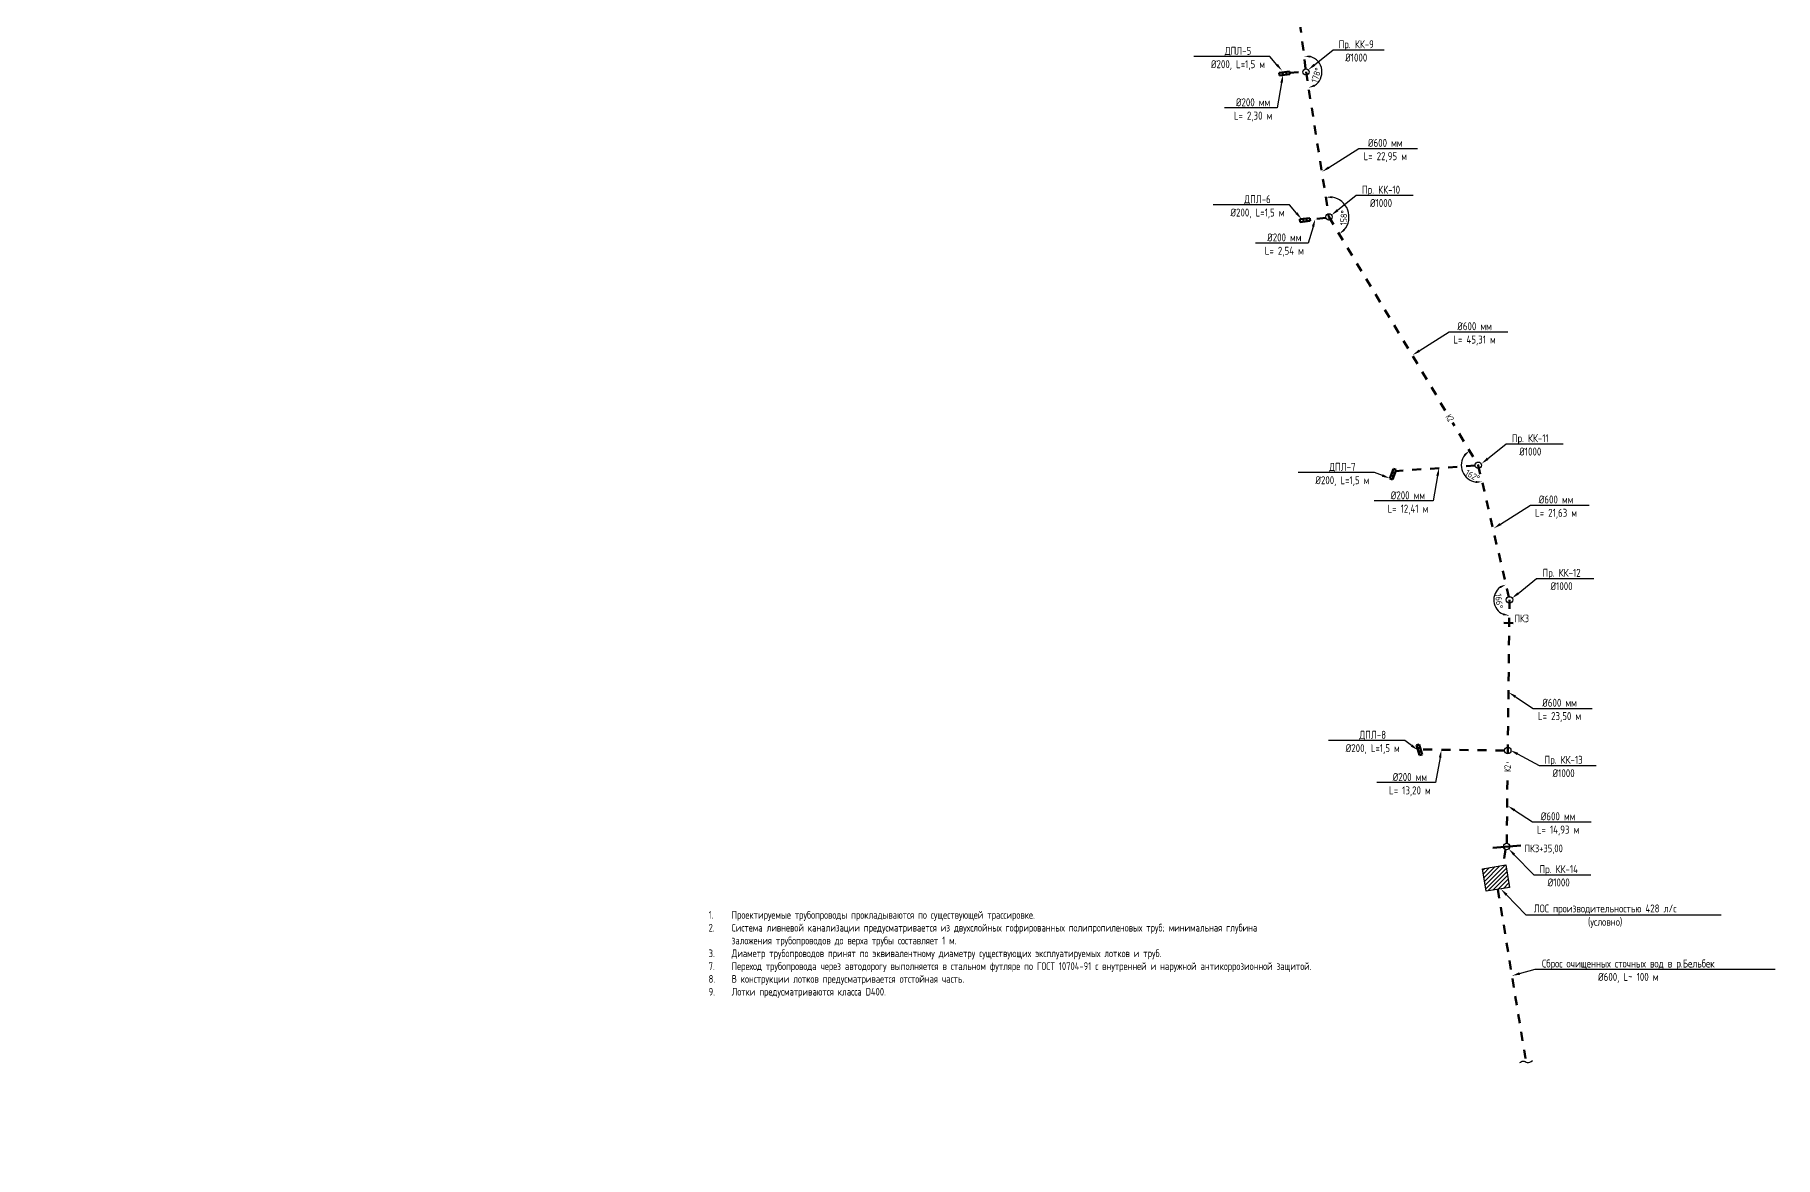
# Model space of a CAD drawing. Header units: millimetres. Extents: x 0 to 26031657, y 0 to 33466209.
# Drawn here: x 25743263 to 26015127, y 32883045 to 33058429 of the extents above; entities that cross this region are included whole.
import ezdxf
from ezdxf import colors
from ezdxf.entities.mleader import LeaderData, LeaderLine
from ezdxf.math import Vec2, Vec3

# ---------------------------------------------------------------- set-up
doc = ezdxf.new("R2010")
doc.units = ezdxf.units.MM
doc.set_wipeout_variables(frame=1)
doc.linetypes.add('Штриховая', pattern=[2822.222233, 1411.111116, -1411.111116])
for name, color, linetype, lineweight in [('Text blocks_Ном._пера__28', 7, 'Continuous', 13), ('В1', 140, 'Continuous', 40), ('ВК_Текст', 7, 'Continuous', 25), ('Колодца К2', 30, 'Continuous', 30), ('Лотки К2', 30, 'Continuous', 30), ('Пикеты', 1, 'Continuous', 60), ('Труба К2', 7, 'Continuous', 60)]:
    doc.layers.add(name, color=color, linetype=linetype, lineweight=lineweight)
doc.layers.add('Выноски', color=7, linetype='Continuous')
doc.styles.add('GOST 2.304', font='GOST_type.ttf')
doc.styles.add('GOST_100', font='cs_gost2304.shx', dxfattribs={"width": 0.7, "height": 300})
doc.styles.get("Standard").update_dxf_attribs({"font": 'arial.ttf'})
doc.dimstyles.new('ISO-25', dxfattribs={"dimtxt": 2.5, "dimasz": 2.5, "dimexe": 1.25, "dimexo": 0.625, "dimtad": 1, "dimtxsty": 'Standard', "dimcen": 2.5, "dimadec": 0, "dimazin": 0, "dimtfac": 1, "dimtmove": 0, "dimatfit": 3, "dimfxl": 1, "dimarcsym": 0})

# ---------------------------------------------------------------- blocks, each defined once
blk = doc.blocks.new('*U4')
at = {"color": 255}
blk.add_wipeout([(-200, 125), (200, 125), (200, -125), (-200, -125)], dxfattribs=at)
at = {"layer": 'ВК_Текст', "insert": (0, 0), "char_height": 250, "attachment_point": 5, "style": 'GOST_100'}
blk.add_mtext('К2', dxfattribs=at)
blk = doc.blocks.new('*D30')
at = {"color": 0, "lineweight": -2, "transparency": 16777216}
blk.add_arc((25941836, 33052617), 2498, 302.10626, 73.99971, dxfattribs=at)
at = {"color": 0, "transparency": 16777216}
for points in [[(25942512, 33054851), (25942538, 33055184), (25941528, 33055095)], [(25943223, 33050345), (25943105, 33050657), (25942228, 33050150)]]:
    blk.add_solid(points, dxfattribs=at)
at = {"color": 0, "transparency": 16777216, "insert": (25943447, 33052121), "char_height": 1000, "attachment_point": 5, "rotation": 72.90512, "style": 'GOST 2.304'}
blk.add_mtext('178°', dxfattribs=at)
blk = doc.blocks.new('*D31')
at = {"color": 0, "lineweight": -2, "transparency": 16777216}
blk.add_arc((25945427, 33029973), 3123, 319.43018, 80.58284, dxfattribs=at)
at = {"color": 0, "transparency": 16777216}
for points in [[(25945938, 33032887), (25945939, 33033220), (25944938, 33033057)], [(25947907, 33027815), (25947692, 33028069), (25947036, 33027296)]]:
    blk.add_solid(points, dxfattribs=at)
at = {"color": 0, "transparency": 16777216, "insert": (25947733, 33029839), "char_height": 1000, "attachment_point": 5, "rotation": 86.68794, "style": 'GOST 2.304'}
blk.add_mtext('158°', dxfattribs=at)
blk = doc.blocks.new('*D32')
at = {"color": 0, "lineweight": -2, "transparency": 16777216}
blk.add_arc((25968746, 32991166), 2658, 142.68512, 261.37058, dxfattribs=at)
at = {"color": 0, "transparency": 16777216}
for points in [[(25966521, 32992902), (25966744, 32992654), (25967377, 32993445)], [(25968341, 32988705), (25968354, 32988372), (25969347, 32988577)]]:
    blk.add_solid(points, dxfattribs=at)
at = {"color": 0, "transparency": 16777216, "insert": (25967850, 32989554), "char_height": 1000, "attachment_point": 5, "rotation": 330.93865, "style": 'GOST 2.304'}
blk.add_mtext('162°', dxfattribs=at)
blk = doc.blocks.new('*D33')
at = {"color": 0, "lineweight": -2, "transparency": 16777216}
blk.add_arc((25973624, 32970131), 2461, 126.50069, 245.89284, dxfattribs=at)
at = {"color": 0, "transparency": 16777216}
for points in [[(25972090, 32972261), (25972230, 32971958), (25973068, 32972529)], [(25972654, 32968048), (25972583, 32967722), (25973595, 32967671)]]:
    blk.add_solid(points, dxfattribs=at)
at = {"color": 0, "transparency": 16777216, "insert": (25971986, 32969954), "char_height": 1000, "attachment_point": 5, "rotation": 276.19677, "style": 'GOST 2.304'}
blk.add_mtext('166°', dxfattribs=at)

msp = doc.modelspace()

# ---------------------------------------------------------------- hatches: boundary and pattern name
h = msp.add_hatch()
h.set_pattern_fill('ANSI31', color=256, scale=150)
h.set_pattern_definition([(45, (-3599.3, 5476.67), (-336.7596045, 336.7596045), [])])
h.paths.add_polyline_path([(25969385.075, 32928104.155), (25969969.059, 32924598.025), (25973636.784, 32925208.925), (25973052.799, 32928715.055)])

# ---------------------------------------------------------------- linework, layer by layer
msp.add_lwpolyline([(25969385.075, 32928104.155), (25973052.799, 32928715.055), (25973636.784, 32925208.925), (25969969.059, 32924598.025)], close=True)
msp.add_spline([(25975223.879, 32897822.076), (25975745.408, 32898073.881), (25976377.487, 32897848.595), (25977204.038, 32898153.384)], degree=3)
at = {"layer": 'Колодца К2'}
for centre in [(25941836.478, 33052616.603), (25945427.356, 33029972.772), (25968746.487, 32991166.357), (25973623.546, 32970131.383), (25973352.271, 32946586.978), (25973179.243, 32931592.606)]:
    msp.add_circle(centre, 500, dxfattribs=at)
at = {"layer": 'Лотки К2', "lineweight": 50}
for p, q in [((25937645.352, 33052503.833, 78984.98), (25939249.695, 33052698.058, -0.023)), ((25937645.352, 33052503.833, 78984.98), (25937697.439, 33052073.582, -142558.751)), ((25937697.439, 33052073.582, -142558.751), (25939301.782, 33052267.807, -221543.754)), ((25938180.133, 33052568.575, 52656.645), (25938232.22, 33052138.324, -168887.085)), ((25938714.914, 33052633.316, 26328.311), (25938767.001, 33052203.065, -195215.42)), ((25939249.695, 33052698.058, -0.023), (25939301.782, 33052267.807, -221543.754)), ((25940851.452, 33029599.684, 189756.843), (25942455.795, 33029793.909, 110771.84)), ((25940851.452, 33029599.684, 189756.843), (25940903.539, 33029169.433, -31786.888)), ((25940903.539, 33029169.433, -31786.888), (25942507.882, 33029363.658, -110771.891)), ((25941386.233, 33029664.426, 163428.508), (25941438.32, 33029234.175, -58115.222)), ((25941921.014, 33029729.167, 137100.174), (25941973.101, 33029298.916, -84443.556)), ((25942455.795, 33029793.909, 110771.84), (25942507.882, 33029363.658, -110771.891)), ((25954940.187, 32989079.979, 189756.843), (25955490.765, 32990599.355, 110771.84)), ((25954940.187, 32989079.979, 189756.843), (25955347.652, 32988932.325, -31786.888)), ((25955123.713, 32989586.438, 163428.508), (25955531.178, 32989438.784, -58115.222)), ((25955307.239, 32990092.896, 137100.174), (25955714.704, 32989945.243, -84443.556)), ((25955347.652, 32988932.325, -31786.888), (25955898.23, 32990451.701, -110771.891)), ((25955490.765, 32990599.355, 110771.84), (25955898.23, 32990451.701, -110771.891)), ((25959104.107, 32947404.938, 110771.84), (25959519.047, 32947530.051, -110771.891)), ((25959570.634, 32945857.685, 189756.843), (25959104.107, 32947404.938, 110771.84)), ((25959985.575, 32945982.798, -31786.888), (25959519.047, 32947530.051, -110771.891)), ((25959259.616, 32946889.187, 137100.174), (25959674.556, 32947014.3, -84443.556)), ((25959415.125, 32946373.436, 163428.508), (25959830.066, 32946498.549, -58115.222)), ((25959570.634, 32945857.685, 189756.843), (25959985.575, 32945982.798, -31786.888))]:
    msp.add_line(p, q, dxfattribs=at)
at = {"layer": 'Пикеты'}
for p, q in [((25972738.606, 32966526.817), (25974190.204, 32966515.783)), ((25971031.873, 32931393.741), (25975372.27, 32931749.084))]:
    msp.add_line(p, q, dxfattribs=at)
at = {"layer": 'Труба К2', "linetype": 'Штриховая'}
for p, q in [((25972988.656, 32931130.354), (25972627.077, 32928644.146)), ((25971802.922, 32924903.475), (25976215.259, 32897902.437))]:
    msp.add_line(p, q, dxfattribs=at)
for points in [[(25927856.902, 33158495.782), (25935668.046, 33102175.016), (25941836.478, 33052616.603), (25945427.356, 33029972.772), (25968746.487, 32991166.357), (25973623.546, 32970131.383), (25973179.198, 32931565.641)], [(25944945.247, 33029840.219), (25942481.839, 33029578.783)], [(25968249.553, 32991111.066), (25955828.057, 32990258.051)]]:
    msp.add_lwpolyline(points, dxfattribs=at)
for points, elevation in [([(25939275.738, 33052482.932), (25941336.726, 33052632.34)], -0.023), ([(25972852.31, 32946593.207), (25959752.311, 32946756.424)], -1743.743)]:
    msp.add_lwpolyline(points, dxfattribs=dict(at, elevation=elevation))

# ---------------------------------------------------------------- texts
at = {"layer": 'Text blocks_Ном._пера__28', "insert": (25847317.47, 32921505.035), "char_height": 1200, "attachment_point": 1, "style": 'GOST 2.304'}
msp.add_mtext_dynamic_manual_height_columns('\\pi-3600,l4800,t4800;1.^IПроектируемые трубопроводы прокладываются по существующей трассировке.\\P2.^IСистема ливневой канализации предусматривается из двухслойных гофрированных полипропиленовых труб; минимальная глубина заложения трубопроводов до верха трубы составляет 1 м.\\P3.^IДиаметр трубопроводов принят по эквивалентному диаметру существующих эксплуатируемых лотков и труб.\\P7.^IПереход трубопровода через автодорогу выполняется в стальном футляре по ГОСТ 10704-91 с внутренней и наружной антикоррозионной защитой.\\P8.^IВ конструкции лотков предусматривается отстойная часть.\\P9.^IЛотки предусматриваются класса D400.', width=93446.89135, gutter_width=12.5, heights=[0], dxfattribs=at)
at = {"layer": 'Пикеты', "style": 'GOST 2.304'}
for s, p in [('ПК3', (25974400.472, 32966637.542)), ('ПК3+35,00', (25975981.563, 32930698.436))]:
    msp.add_text(s, height=1200, dxfattribs=at).set_placement(p)

# ---------------------------------------------------------------- dimensions: what is measured, and where the dimension line sits
dim = msp.add_angular_dim_2l(base=(25943811.834, 33054145.186), line1=((25941836.478, 33052616.603), (25945427.356, 33029972.772)), line2=((25935668.046, 33102175.016), (25941836.478, 33052616.603)), dimstyle='ISO-25', override={"dimscale": 500, "dimtxt": 2, "dimasz": 2, "dimtxsty": 'GOST 2.304'})
dim.commit()
dim.dimension.update_dxf_attribs({"geometry": '*D30', "text_midpoint": (25944223.846, 33051882.387), "dimtype": 162})

# ---------------------------------------------------------------- leaders
at = {"layer": 'Выноски', "color": 0, "lineweight": -2}
ml = msp.add_multileader_mtext('Standard', dxfattribs=at)
ml.set_content('{\\C0;ДПЛ-5\\P%%C200, L=1,5 м}', color=5, style='GOST 2.304')
ml.set_leader_properties(lineweight=-3)
ml.build(insert=Vec2(0, 0))
ml.multileader.update_dxf_attribs({"text_left_attachment_type": 6, "text_right_attachment_type": 6, "dogleg_length": 1, "arrow_head_size": 1250, "scale": 500})
ctx = ml.context
ctx.base_point, ctx.scale, ctx.char_height, ctx.arrow_head_size, ctx.landing_gap_size, ctx.plane_origin = Vec3(25926318.175, 33055047.134, 2974.575), 500, 1250, 1250, 900, Vec3(25922747.951, 33037000.721, 2974.575)
ctx.left_attachment, ctx.right_attachment, ctx.text_align_type = 6, 6, 1
notes = []
notes.append((ctx, [(1, (1, 1, 0), (25936204.084, 33055047.134, 2974.575), (-1, 0), 99.848, [(1, [(25938100.049, 33052802.772, 2974.575)], 0, [])])]))
ctx.mtext.insert, ctx.mtext.alignment, ctx.mtext.flow_direction = Vec3(25931211.206, 33056547.134, 2974.575), 2, 5
ml = msp.add_multileader_mtext('Standard', dxfattribs=at)
ml.set_content('{\\C0;Пр. КК-9\\P%%C1000}', color=5, style='GOST 2.304')
ml.set_leader_properties(lineweight=-3)
ml.build(insert=Vec2(0, 0))
ml.multileader.update_dxf_attribs({"text_left_attachment_type": 6, "text_right_attachment_type": 6, "dogleg_length": 1, "arrow_head_size": 1250, "scale": 500})
ctx = ml.context
ctx.base_point, ctx.scale, ctx.char_height, ctx.arrow_head_size, ctx.landing_gap_size, ctx.plane_origin = Vec3(25946159.452, 33056076.771), 500, 1250, 1250, 900, Vec3(25945611.105, 33033284.012)
ctx.left_attachment, ctx.right_attachment, ctx.text_align_type = 6, 6, 1
notes.append((ctx, [(0, (1, 1, 0), (25946059.604, 33056076.771), (1, 0), 99.848, [(1, [(25942178.497, 33052952.212)], 0, [])])]))
ctx.mtext.insert, ctx.mtext.alignment, ctx.mtext.flow_direction = Vec3(25949681.414, 33057576.771), 2, 5
ml = msp.add_multileader_mtext('Standard', dxfattribs=at)
ml.set_content('{\\C0;%%C200 мм\\PL= 2,30 м}', color=5, style='GOST 2.304')
ml.set_leader_properties(lineweight=-3)
ml.build(insert=Vec2(0, 0))
ml.multileader.update_dxf_attribs({"text_left_attachment_type": 6, "text_right_attachment_type": 6, "dogleg_length": 1, "arrow_head_size": 1250, "scale": 500})
ctx = ml.context
ctx.base_point, ctx.scale, ctx.char_height, ctx.arrow_head_size, ctx.landing_gap_size, ctx.plane_origin = Vec3(25929923.391, 33047006.074, -168887.085), 500, 1250, 1250, 900, Vec3(25898440.477, 33033080.019, -168887.085)
ctx.left_attachment, ctx.right_attachment, ctx.text_align_type = 6, 6, 1
notes.append((ctx, [(1, (1, 1, 0), (25937307.513, 33047006.074, -168887.085), (-1, 0), 99.848, [(1, [(25938232.22, 33052138.324, -168887.085)], 0, [])])]))
ctx.mtext.insert, ctx.mtext.alignment, ctx.mtext.flow_direction = Vec3(25933565.528, 33048506.074, -168887.085), 2, 5
ml = msp.add_multileader_mtext('Standard', dxfattribs=at)
ml.set_content('{\\C0;%%C600 мм\\PL= 22,95 м}', color=5, style='GOST 2.304')
ml.set_leader_properties(lineweight=-3)
ml.build(insert=Vec2(0, 0))
ml.multileader.update_dxf_attribs({"text_left_attachment_type": 6, "text_right_attachment_type": 6, "dogleg_length": 1, "arrow_head_size": 1250, "scale": 500})
ctx = ml.context
ctx.base_point, ctx.scale, ctx.char_height, ctx.arrow_head_size, ctx.landing_gap_size, ctx.plane_origin = Vec3(25950168.96, 33040667.77), 500, 1250, 1250, 900, Vec3(25917521.594, 33020596.464)
ctx.left_attachment, ctx.right_attachment, ctx.text_align_type = 6, 6, 1
notes.append((ctx, [(0, (1, 1, 0), (25950069.113, 33040667.77), (1, 0), 99.848, [(1, [(25944345.371, 33037026.16)], 0, [])])]))
ctx.mtext.insert, ctx.mtext.alignment, ctx.mtext.flow_direction = Vec3(25954213.171, 33042167.77), 2, 5
ml = msp.add_multileader_mtext('Standard', dxfattribs=at)
ml.set_content('{\\C0;Пр. КК-10\\P%%C1000}', color=5, style='GOST 2.304')
ml.set_leader_properties(lineweight=-3)
ml.build(insert=Vec2(0, 0))
ml.multileader.update_dxf_attribs({"text_left_attachment_type": 6, "text_right_attachment_type": 6, "dogleg_length": 1, "arrow_head_size": 1250, "scale": 500})
ctx = ml.context
ctx.base_point, ctx.scale, ctx.char_height, ctx.arrow_head_size, ctx.landing_gap_size, ctx.plane_origin = Vec3(25949767.031, 33033349.958, 4288), 500, 1250, 1250, 900, Vec3(25949218.684, 33010557.2, 4288)
ctx.left_attachment, ctx.right_attachment, ctx.text_align_type = 6, 6, 1
notes.append((ctx, [(0, (1, 1, 0), (25949667.183, 33033349.958, 4288), (1, 0), 99.848, [(1, [(25945786.076, 33030225.399, 4288)], 0, [])])]))
ctx.mtext.insert, ctx.mtext.alignment, ctx.mtext.flow_direction = Vec3(25953557.489, 33034849.958, 4288), 2, 5
ml = msp.add_multileader_mtext('Standard', dxfattribs=at)
ml.set_content('{\\C0;ДПЛ-6\\P%%C200, L=1,5 м}', color=5, style='GOST 2.304')
ml.set_leader_properties(lineweight=-3)
ml.build(insert=Vec2(0, 0))
ml.multileader.update_dxf_attribs({"text_left_attachment_type": 6, "text_right_attachment_type": 6, "dogleg_length": 1, "arrow_head_size": 1250, "scale": 500})
ctx = ml.context
ctx.base_point, ctx.scale, ctx.char_height, ctx.arrow_head_size, ctx.landing_gap_size, ctx.plane_origin = Vec3(25929365.477, 33031864.997), 500, 1250, 1250, 900, Vec3(25925795.254, 33013818.583)
ctx.left_attachment, ctx.right_attachment, ctx.text_align_type = 6, 6, 1
notes.append((ctx, [(1, (1, 1, 0), (25939251.386, 33031864.997), (-1, 0), 99.848, [(1, [(25941147.351, 33029620.635)], 0, [])])]))
ctx.mtext.insert, ctx.mtext.alignment, ctx.mtext.flow_direction = Vec3(25934258.508, 33033364.997), 2, 5
ml = msp.add_multileader_mtext('Standard', dxfattribs=at)
ml.set_content('{\\C0;%%C200 мм\\PL= 2,54 м}', color=5, style='GOST 2.304')
ml.set_leader_properties(lineweight=-3)
ml.build(insert=Vec2(0, 0))
ml.multileader.update_dxf_attribs({"text_left_attachment_type": 6, "text_right_attachment_type": 6, "dogleg_length": 1, "arrow_head_size": 1250, "scale": 500})
ctx = ml.context
ctx.base_point, ctx.scale, ctx.char_height, ctx.arrow_head_size, ctx.landing_gap_size, ctx.plane_origin = Vec3(25934803.834, 33025890.616), 500, 1250, 1250, 900, Vec3(25903488.852, 33010578.043)
ctx.left_attachment, ctx.right_attachment, ctx.text_align_type = 6, 6, 1
notes.append((ctx, [(1, (1, 1, 0), (25942187.956, 33025890.616), (-1, 0), 99.848, [(1, [(25943280.595, 33029636.347)], 0, [])])]))
ctx.mtext.insert, ctx.mtext.alignment, ctx.mtext.flow_direction = Vec3(25938445.971, 33027390.616), 2, 5
ml = msp.add_multileader_mtext('Standard', dxfattribs=at)
ml.set_content('{\\C0;%%C600 мм\\PL= 45,31 м}', color=5, style='GOST 2.304')
ml.set_leader_properties(lineweight=-3)
ml.build(insert=Vec2(0, 0))
ml.multileader.update_dxf_attribs({"text_left_attachment_type": 6, "text_right_attachment_type": 6, "dogleg_length": 1, "arrow_head_size": 1250, "scale": 500})
ctx = ml.context
ctx.base_point, ctx.scale, ctx.char_height, ctx.arrow_head_size, ctx.landing_gap_size, ctx.plane_origin = Vec3(25964299.439, 33012017.562), 500, 1250, 1250, 900, Vec3(25931652.073, 32991946.256)
ctx.left_attachment, ctx.right_attachment, ctx.text_align_type = 6, 6, 1
notes.append((ctx, [(0, (1, 1, 0), (25964199.591, 33012017.562), (1, 0), 99.848, [(1, [(25958475.849, 33008375.952)], 0, [])])]))
ctx.mtext.insert, ctx.mtext.alignment, ctx.mtext.flow_direction = Vec3(25968164.95, 33013517.562), 2, 5
ml = msp.add_multileader_mtext('Standard', dxfattribs=at)
ml.set_content('{\\C0;Пр. КК-11\\P%%C1000}', color=5, style='GOST 2.304')
ml.set_leader_properties(lineweight=-3)
ml.build(insert=Vec2(0, 0))
ml.multileader.update_dxf_attribs({"text_left_attachment_type": 6, "text_right_attachment_type": 6, "dogleg_length": 1, "arrow_head_size": 1250, "scale": 500})
ctx = ml.context
ctx.base_point, ctx.scale, ctx.char_height, ctx.arrow_head_size, ctx.landing_gap_size, ctx.plane_origin = Vec3(25973214.215, 32994514.557, 4288), 500, 1250, 1250, 900, Vec3(25972665.868, 32971721.798, 4288)
ctx.left_attachment, ctx.right_attachment, ctx.text_align_type = 6, 6, 1
notes.append((ctx, [(0, (1, 1, 0), (25973114.367, 32994514.557, 4288), (1, 0), 99.848, [(1, [(25969233.26, 32991389.998, 4288)], 0, [])])]))
ctx.mtext.insert, ctx.mtext.alignment, ctx.mtext.flow_direction = Vec3(25976870.201, 32996014.557, 4288), 2, 5
ml = msp.add_multileader_mtext('Standard', dxfattribs=at)
ml.set_content('{\\C0;ДПЛ-7\\P%%C200, L=1,5 м}', color=5, style='GOST 2.304')
ml.set_leader_properties(lineweight=-3)
ml.build(insert=Vec2(0, 0))
ml.multileader.update_dxf_attribs({"text_left_attachment_type": 6, "text_right_attachment_type": 6, "dogleg_length": 1, "arrow_head_size": 1250, "scale": 500})
ctx = ml.context
ctx.base_point, ctx.scale, ctx.char_height, ctx.arrow_head_size, ctx.landing_gap_size, ctx.plane_origin = Vec3(25942625.824, 32990040.186), 500, 1250, 1250, 900, Vec3(25939582.507, 32973317.971)
ctx.left_attachment, ctx.right_attachment, ctx.text_align_type = 6, 6, 1
notes.append((ctx, [(1, (1, 1, 0), (25952511.734, 32990040.186), (-1, 0), 99.848, [(1, [(25954934.604, 32989120.023)], 0, [])])]))
ctx.mtext.insert, ctx.mtext.alignment, ctx.mtext.flow_direction = Vec3(25947518.855, 32991540.186), 2, 5
ml = msp.add_multileader_mtext('Standard', dxfattribs=at)
ml.set_content('{\\C0;%%C200 мм\\PL= 12,41 м}', color=5, style='GOST 2.304')
ml.set_leader_properties(lineweight=-3)
ml.build(insert=Vec2(0, 0))
ml.multileader.update_dxf_attribs({"text_left_attachment_type": 6, "text_right_attachment_type": 6, "dogleg_length": 1, "arrow_head_size": 1250, "scale": 500})
ctx = ml.context
ctx.base_point, ctx.scale, ctx.char_height, ctx.arrow_head_size, ctx.landing_gap_size, ctx.plane_origin = Vec3(25953933.825, 32985590.85), 500, 1250, 1250, 900, Vec3(25922808.309, 32971664.796)
ctx.left_attachment, ctx.right_attachment, ctx.text_align_type = 6, 6, 1
notes.append((ctx, [(1, (1, 1, 0), (25961675.345, 32985590.85), (-1, 0), 99.848, [(1, [(25962600.052, 32990723.101)], 0, [])])]))
ctx.mtext.insert, ctx.mtext.alignment, ctx.mtext.flow_direction = Vec3(25957754.661, 32987090.85), 2, 5
ml = msp.add_multileader_mtext('Standard', dxfattribs=at)
ml.set_content('{\\C0;%%C600 мм\\PL= 21,63 м}', color=5, style='GOST 2.304')
ml.set_leader_properties(lineweight=-3)
ml.build(insert=Vec2(0, 0))
ml.multileader.update_dxf_attribs({"text_left_attachment_type": 6, "text_right_attachment_type": 6, "dogleg_length": 1, "arrow_head_size": 1250, "scale": 500})
ctx = ml.context
ctx.base_point, ctx.scale, ctx.char_height, ctx.arrow_head_size, ctx.landing_gap_size, ctx.plane_origin = Vec3(25976984.91, 32984944.441), 500, 1250, 1250, 900, Vec3(25944337.544, 32964873.135)
ctx.left_attachment, ctx.right_attachment, ctx.text_align_type = 6, 6, 1
notes.append((ctx, [(0, (1, 1, 0), (25976885.062, 32984944.441), (1, 0), 99.848, [(1, [(25971161.32, 32981302.831)], 0, [])])]))
ctx.mtext.insert, ctx.mtext.alignment, ctx.mtext.flow_direction = Vec3(25980895.096, 32986444.441), 2, 5
ml = msp.add_multileader_mtext('Standard', dxfattribs=at)
ml.set_content('{\\C0;Пр. КК-12\\P%%C1000}', color=5, style='GOST 2.304')
ml.set_leader_properties(lineweight=-3)
ml.build(insert=Vec2(0, 0))
ml.multileader.update_dxf_attribs({"text_left_attachment_type": 6, "text_right_attachment_type": 6, "dogleg_length": 1, "arrow_head_size": 1250, "scale": 500})
ctx = ml.context
ctx.base_point, ctx.scale, ctx.char_height, ctx.arrow_head_size, ctx.landing_gap_size, ctx.plane_origin = Vec3(25977966.452, 32973480.538, 4288), 500, 1250, 1250, 900, Vec3(25977418.106, 32950687.78, 4288)
ctx.left_attachment, ctx.right_attachment, ctx.text_align_type = 6, 6, 1
notes.append((ctx, [(0, (1, 1, 0), (25977866.605, 32973480.538, 4288), (1, 0), 99.848, [(1, [(25973985.498, 32970355.979, 4288)], 0, [])])]))
ctx.mtext.insert, ctx.mtext.alignment, ctx.mtext.flow_direction = Vec3(25981760.037, 32974980.538, 4288), 2, 5
ml = msp.add_multileader_mtext('Standard', dxfattribs=at)
ml.set_content('{\\C0;ДПЛ-8\\P%%C200, L=1,5 м}', color=5, style='GOST 2.304')
ml.set_leader_properties(lineweight=-3)
ml.build(insert=Vec2(0, 0))
ml.multileader.update_dxf_attribs({"text_left_attachment_type": 6, "text_right_attachment_type": 6, "dogleg_length": 1, "arrow_head_size": 1250, "scale": 500})
ctx = ml.context
ctx.base_point, ctx.scale, ctx.char_height, ctx.arrow_head_size, ctx.landing_gap_size, ctx.plane_origin = Vec3(25947365.039, 32948170.791, 4288), 500, 1250, 1250, 900, Vec3(25946186.95, 32927746.717, 4288)
ctx.left_attachment, ctx.right_attachment, ctx.text_align_type = 6, 6, 1
notes.append((ctx, [(1, (1, 1, 0), (25957250.948, 32948170.791, 4288), (-1, 0), 99.848, [(1, [(25959337.37, 32946631.311, 4288)], 0, [])])]))
ctx.mtext.insert, ctx.mtext.alignment, ctx.mtext.flow_direction = Vec3(25952258.07, 32949670.791, 4288), 2, 5
ml = msp.add_multileader_mtext('Standard', dxfattribs=at)
ml.set_content('{\\C0;%%C200 мм\\PL= 13,20 м}', color=5, style='GOST 2.304')
ml.set_leader_properties(lineweight=-3)
ml.build(insert=Vec2(0, 0))
ml.multileader.update_dxf_attribs({"text_left_attachment_type": 6, "text_right_attachment_type": 6, "dogleg_length": 1, "arrow_head_size": 1250, "scale": 500})
ctx = ml.context
ctx.base_point, ctx.scale, ctx.char_height, ctx.arrow_head_size, ctx.landing_gap_size, ctx.plane_origin = Vec3(25954154.454, 32941576.35), 500, 1250, 1250, 900, Vec3(25923207.637, 32927650.296)
ctx.left_attachment, ctx.right_attachment, ctx.text_align_type = 6, 6, 1
notes.append((ctx, [(1, (1, 1, 0), (25962074.673, 32941576.35), (-1, 0), 99.848, [(1, [(25962999.38, 32946708.601)], 0, [])])]))
ctx.mtext.insert, ctx.mtext.alignment, ctx.mtext.flow_direction = Vec3(25958064.64, 32943076.35), 2, 5
ml = msp.add_multileader_mtext('Standard', dxfattribs=at)
ml.set_content('{\\C0;%%C600 мм\\PL= 14,93 м}', color=5, style='GOST 2.304')
ml.set_leader_properties(lineweight=-3)
ml.build(insert=Vec2(0, 0))
ml.multileader.update_dxf_attribs({"text_left_attachment_type": 6, "text_right_attachment_type": 6, "dogleg_length": 1, "arrow_head_size": 1250, "scale": 500})
ctx = ml.context
ctx.base_point, ctx.scale, ctx.char_height, ctx.arrow_head_size, ctx.landing_gap_size, ctx.plane_origin = Vec3(25977300.608, 32935440.625), 500, 1250, 1250, 900, Vec3(25946532.49, 32921514.57)
ctx.left_attachment, ctx.right_attachment, ctx.text_align_type = 6, 6, 1
notes.append((ctx, [(0, (1, 1, 0), (25977200.76, 32935440.625), (1, 0), 99.848, [(1, [(25973356.266, 32937944.266)], 0, [])])]))
ctx.mtext.insert, ctx.mtext.alignment, ctx.mtext.flow_direction = Vec3(25981210.794, 32936940.625), 2, 5
ml = msp.add_multileader_mtext('Standard', dxfattribs=at)
ml.set_content('{\\C0;Пр. КК-14\\P%%C1000}', color=5, style='GOST 2.304')
ml.set_leader_properties(lineweight=-3)
ml.build(insert=Vec2(0, 0))
ml.multileader.update_dxf_attribs({"text_left_attachment_type": 6, "text_right_attachment_type": 6, "dogleg_length": 1, "arrow_head_size": 1250, "scale": 500})
ctx = ml.context
ctx.base_point, ctx.scale, ctx.char_height, ctx.arrow_head_size, ctx.landing_gap_size, ctx.plane_origin = Vec3(25977517.105, 32927183.58, 4288), 500, 1250, 1250, 900, Vec3(25974569.496, 32909801.73, 4288)
ctx.left_attachment, ctx.right_attachment, ctx.text_align_type = 6, 6, 1
notes.append((ctx, [(0, (1, 1, 0), (25977417.257, 32927183.58, 4288), (1, 0), 99.848, [(1, [(25973499.612, 32931213.764, 4288)], 0, [])])]))
ctx.mtext.insert, ctx.mtext.alignment, ctx.mtext.flow_direction = Vec3(25981307.562, 32928683.58, 4288), 2, 5
ml = msp.add_multileader_mtext('Standard', dxfattribs=at)
ml.set_content('{\\C0;ЛОС производительностью 428 л/с\\P(условно)}', color=5, style='GOST 2.304')
ml.set_leader_properties(lineweight=-3)
ml.build(insert=Vec2(0, 0))
ml.multileader.update_dxf_attribs({"text_left_attachment_type": 6, "text_right_attachment_type": 6, "dogleg_length": 1, "arrow_head_size": 1250, "scale": 500})
ctx = ml.context
ctx.base_point, ctx.scale, ctx.char_height, ctx.arrow_head_size, ctx.landing_gap_size, ctx.plane_origin = Vec3(25976284.914, 32920929.139, 4288), 500, 1250, 1250, 900, Vec3(25973337.305, 32903547.29, 4288)
ctx.left_attachment, ctx.right_attachment, ctx.text_align_type = 6, 6, 1
notes.append((ctx, [(0, (1, 1, 0), (25976185.066, 32920929.139, 4288), (1, 0), 99.848, [(1, [(25972267.421, 32924959.324, 4288)], 0, [])])]))
ctx.mtext.insert, ctx.mtext.alignment, ctx.mtext.flow_direction = Vec3(25988558.216, 32922535.644, 4288), 2, 5
ml = msp.add_multileader_mtext('Standard', dxfattribs=at)
ml.set_content('{\\C0;Сброс очищенных сточных вод в р.Бельбек\\P%%C600, L~ 100 м}', color=5, style='GOST 2.304')
ml.set_leader_properties(lineweight=-3)
ml.build(insert=Vec2(0, 0))
ml.multileader.update_dxf_attribs({"text_left_attachment_type": 6, "text_right_attachment_type": 6, "dogleg_length": 1, "arrow_head_size": 1250, "scale": 500})
ctx = ml.context
ctx.base_point, ctx.scale, ctx.char_height, ctx.arrow_head_size, ctx.landing_gap_size, ctx.plane_origin = Vec3(25977722.989, 32912431.055, 4288), 500, 1250, 1250, 900, Vec3(25974775.38, 32895049.205, 4288)
ctx.left_attachment, ctx.right_attachment, ctx.text_align_type = 6, 6, 1
notes.append((ctx, [(0, (1, 1, 0), (25977623.141, 32912431.055, 4288), (1, 0), 99.848, [(1, [(25974009.09, 32911402.956, 4288)], 0, [])])]))
ctx.mtext.insert, ctx.mtext.alignment, ctx.mtext.flow_direction = Vec3(25992180.887, 32913931.055, 4288), 2, 5
for ctx, leaders in notes:
    for number, flags, end, landing, length, lines in leaders:
        leader = LeaderData()
        leader.index, (leader.has_last_leader_line, leader.has_dogleg_vector, leader.attachment_direction) = number, flags
        leader.last_leader_point, leader.dogleg_vector, leader.dogleg_length = Vec3(end), Vec3(landing), length
        for number, points, colour, breaks in lines:
            line = LeaderLine()
            line.index, line.vertices, line.color, line.breaks = number, Vec3.list(points), colors.encode_raw_color(colour), breaks
            leader.lines.append(line)
        ctx.leaders.append(leader)

# ---------------------------------------------------------------- next in the draw order: block references
at = {"layer": 'ВК_Текст', "xscale": 4.266666666666672, "yscale": 4.266666666666672, "zscale": 4.266666666666672}
for p, rotation in [((25964300.863, 32998564.52), 301.0020439178642), ((25973320.141, 32943798.327), 89.3398763963387)]:
    msp.add_blockref('*U4', p, dxfattribs=dict(at, rotation=rotation))

# ---------------------------------------------------------------- next in the draw order: dimensions: what is measured, and where the dimension line sits
for base, line1, line2, picture, middle in [((25947583.069, 33032231.856), ((25945427.356, 33029972.772), (25968746.487, 32991166.357)), ((25941836.478, 33052616.603), (25945427.356, 33029972.772)), '*D31', (25948544.729, 33029792.367)), ((25966098.271, 32991397.15), ((25968746.487, 32991166.357), (25973623.546, 32970131.383)), ((25945427.356, 33029972.772), (25968746.487, 32991166.357)), '*D32', (25967455.251, 32988842.778))]:
    dim = msp.add_angular_dim_2l(base=base, line1=line1, line2=line2, dimstyle='ISO-25', override={"dimscale": 500, "dimtxt": 2, "dimasz": 2, "dimtxsty": 'GOST 2.304'})
    dim.commit()
    dim.dimension.update_dxf_attribs({"geometry": picture, "text_midpoint": middle, "dimtype": 162})
dim = msp.add_angular_dim_2l(base=(25971334.289, 32971033.958), line1=((25973623.546, 32970131.383), (25973179.198, 32931565.641)), line2=((25968746.487, 32991166.357), (25973623.546, 32970131.383)), dimstyle='ISO-25', override={"dimscale": 500, "dimtxt": 2, "dimasz": 2, "dimtxsty": 'GOST 2.304'})
dim.commit()
dim.dimension.update_dxf_attribs({"geometry": '*D33', "text_midpoint": (25971985.627, 32969953.541)})

# ---------------------------------------------------------------- next in the draw order: leaders
at = {"layer": 'Выноски', "color": 0, "lineweight": -2}
ml = msp.add_multileader_mtext('Standard', dxfattribs=at)
ml.set_content('{\\C0;%%C600 мм\\PL= 23,50 м}', color=5, style='GOST 2.304')
ml.set_leader_properties(lineweight=-3)
ml.build(insert=Vec2(0, 0))
ml.multileader.update_dxf_attribs({"text_left_attachment_type": 6, "text_right_attachment_type": 6, "dogleg_length": 1, "arrow_head_size": 1250, "scale": 500})
ctx = ml.context
ctx.base_point, ctx.scale, ctx.char_height, ctx.arrow_head_size, ctx.landing_gap_size, ctx.plane_origin = Vec3(25977443.405, 32953180.038), 500, 1250, 1250, 900, Vec3(25946675.287, 32939253.984)
ctx.left_attachment, ctx.right_attachment, ctx.text_align_type = 6, 6, 1
notes = []
notes.append((ctx, [(0, (1, 1, 0), (25977343.557, 32953180.038), (1, 0), 99.848, [(1, [(25973499.064, 32955683.68)], 0, [])])]))
ctx.mtext.insert, ctx.mtext.alignment, ctx.mtext.flow_direction = Vec3(25981442.94, 32954680.038), 2, 5
ml = msp.add_multileader_mtext('Standard', dxfattribs=at)
ml.set_content('{\\C0;Пр. КК-13\\P%%C1000}', color=5, style='GOST 2.304')
ml.set_leader_properties(lineweight=-3)
ml.build(insert=Vec2(0, 0))
ml.multileader.update_dxf_attribs({"text_left_attachment_type": 6, "text_right_attachment_type": 6, "dogleg_length": 1, "arrow_head_size": 1250, "scale": 500})
ctx = ml.context
ctx.base_point, ctx.scale, ctx.char_height, ctx.arrow_head_size, ctx.landing_gap_size, ctx.plane_origin = Vec3(25978332.664, 32944262.194, 4288), 500, 1250, 1250, 900, Vec3(25977205.29, 32926975.023, 4288)
ctx.left_attachment, ctx.right_attachment, ctx.text_align_type = 6, 6, 1
notes.append((ctx, [(0, (1, 1, 0), (25978232.816, 32944262.194, 4288), (1, 0), 99.848, [(1, [(25973772.682, 32946643.222, 4288)], 0, [])])]))
ctx.mtext.insert, ctx.mtext.alignment, ctx.mtext.flow_direction = Vec3(25982078, 32945762.194, 4288), 2, 5
for ctx, leaders in notes:
    for number, flags, end, landing, length, lines in leaders:
        leader = LeaderData()
        leader.index, (leader.has_last_leader_line, leader.has_dogleg_vector, leader.attachment_direction) = number, flags
        leader.last_leader_point, leader.dogleg_vector, leader.dogleg_length = Vec3(end), Vec3(landing), length
        for number, points, colour, breaks in lines:
            line = LeaderLine()
            line.index, line.vertices, line.color, line.breaks = number, Vec3.list(points), colors.encode_raw_color(colour), breaks
            leader.lines.append(line)
        ctx.leaders.append(leader)

# ---------------------------------------------------------------- next in the draw order: leaders
at = {"layer": 'В1', "color": 0, "linetype": 'ByBlock', "lineweight": -3}
ml = msp.add_multileader_mtext('Standard', dxfattribs=at)
ml.set_content('{\\C0;Согласовано}', color=5, style='GOST 2.304')
ml.set_leader_properties(lineweight=-3)
ml.build(insert=Vec2(0, 0))
ml.multileader.update_dxf_attribs({"text_left_attachment_type": 6, "text_right_attachment_type": 6, "dogleg_length": 1, "arrow_head_size": 1250, "scale": 500})
ctx = ml.context
ctx.base_point, ctx.scale, ctx.char_height, ctx.arrow_head_size, ctx.landing_gap_size, ctx.plane_origin = Vec3(25992080.553, 33132172.889), 500, 2500, 1250, 900, Vec3(26011321.943, 33128903.535)
ctx.left_attachment, ctx.right_attachment, ctx.text_align_type = 6, 6, 1
notes = []
notes.append((ctx, [(0, (0, 0, 0), (0, 0), (1, 0), 1, [])]))
ctx.mtext.insert, ctx.mtext.alignment, ctx.mtext.flow_direction = Vec3(26000664.613, 33135172.889), 2, 5
ctx.mtext.has_bg_fill, ctx.mtext.bg_color, ctx.mtext.bg_scale_factor, ctx.mtext.bg_transparency, ctx.mtext.use_window_bg_color = 1, -1027028792, 1.5, 0, 1
for ctx, leaders in notes:
    for number, flags, end, landing, length, lines in leaders:
        leader = LeaderData()
        leader.index, (leader.has_last_leader_line, leader.has_dogleg_vector, leader.attachment_direction) = number, flags
        leader.last_leader_point, leader.dogleg_vector, leader.dogleg_length = Vec3(end), Vec3(landing), length
        for number, points, colour, breaks in lines:
            line = LeaderLine()
            line.index, line.vertices, line.color, line.breaks = number, Vec3.list(points), colors.encode_raw_color(colour), breaks
            leader.lines.append(line)
        ctx.leaders.append(leader)

# ---------------------------------------------------------------- next in the draw order: leaders
ml = msp.add_multileader_mtext('Standard', dxfattribs=at)
ml.set_content('{\\C0;Согласовано}', color=5, style='GOST 2.304')
ml.set_leader_properties(lineweight=-3)
ml.build(insert=Vec2(0, 0))
ml.multileader.update_dxf_attribs({"text_left_attachment_type": 6, "text_right_attachment_type": 6, "dogleg_length": 1, "arrow_head_size": 1250, "scale": 500})
ctx = ml.context
ctx.base_point, ctx.scale, ctx.char_height, ctx.arrow_head_size, ctx.landing_gap_size, ctx.plane_origin = Vec3(25991429.919, 33250549.982), 500, 2500, 1250, 900, Vec3(26010671.309, 33247280.628)
ctx.left_attachment, ctx.right_attachment, ctx.text_align_type = 6, 6, 1
notes = []
notes.append((ctx, [(0, (0, 0, 0), (0, 0), (1, 0), 1, [])]))
ctx.mtext.insert, ctx.mtext.alignment, ctx.mtext.flow_direction = Vec3(26000013.979, 33253549.982), 2, 5
ctx.mtext.has_bg_fill, ctx.mtext.bg_color, ctx.mtext.bg_scale_factor, ctx.mtext.bg_transparency, ctx.mtext.use_window_bg_color = 1, -1027028792, 1.5, 0, 1
for ctx, leaders in notes:
    for number, flags, end, landing, length, lines in leaders:
        leader = LeaderData()
        leader.index, (leader.has_last_leader_line, leader.has_dogleg_vector, leader.attachment_direction) = number, flags
        leader.last_leader_point, leader.dogleg_vector, leader.dogleg_length = Vec3(end), Vec3(landing), length
        for number, points, colour, breaks in lines:
            line = LeaderLine()
            line.index, line.vertices, line.color, line.breaks = number, Vec3.list(points), colors.encode_raw_color(colour), breaks
            leader.lines.append(line)
        ctx.leaders.append(leader)

doc.saveas('drawing.dxf')
